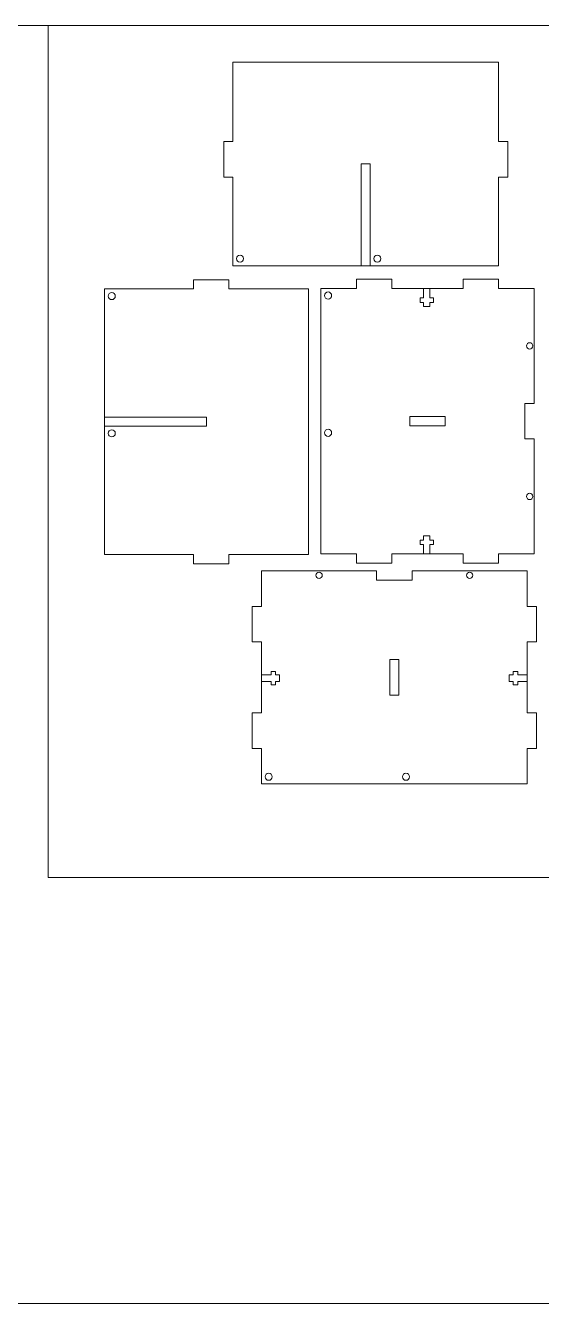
# Model space of a CAD drawing. Header units: inches. Extents: x 5.7 to 37.7, y 3.3 to 21.3.
# Drawn here: x 19.34 to 26.61, y 3.33 to 21.33 of the extents above; entities that cross this region are included whole.
import ezdxf

# ---------------------------------------------------------------- set-up
doc = ezdxf.new("R2010")
doc.units = ezdxf.units.IN
doc.header["$MEASUREMENT"] = 0
doc.layers.add('LASER MAGENTA', color=6, linetype='Continuous', lineweight=0, true_color=0xff00ff)

msp = doc.modelspace()

# ---------------------------------------------------------------- linework, layer by layer
at = {"layer": 'LASER MAGENTA'}
for p, q in [((22.264, 20.818), (24.384, 20.818)), ((22.264, 19.698), (22.264, 20.818)), ((24.384, 20.818), (26.004, 20.818)), ((26.004, 20.818), (26.004, 19.698)), ((22.264, 19.698), (22.134, 19.698)), ((22.134, 19.698), (22.134, 19.198)), ((26.004, 19.698), (26.134, 19.698)), ((26.134, 19.698), (26.134, 19.198)), ((22.134, 19.198), (22.264, 19.198)), ((22.264, 17.948), (22.264, 19.198)), ((26.134, 19.198), (26.004, 19.198)), ((26.004, 19.198), (26.004, 17.948)), ((26.004, 17.948), (26.004, 18.448)), ((26.004, 17.948), (22.264, 17.948)), ((26.004, 17.948), (22.264, 17.948)), ((22.208, 17.751), (21.708, 17.751)), ((21.708, 17.751), (21.708, 17.621)), ((22.208, 17.621), (22.208, 17.751)), ((24.504, 17.759), (24.004, 17.759)), ((24.004, 17.759), (24.004, 17.629)), ((24.504, 17.629), (24.504, 17.759)), ((26.004, 17.759), (25.504, 17.759)), ((25.504, 17.759), (25.504, 17.629)), ((26.004, 17.629), (26.004, 17.759)), ((20.458, 13.881), (20.458, 17.621)), ((20.458, 17.621), (21.708, 17.621)), ((20.458, 13.881), (20.458, 17.621)), ((22.208, 17.621), (23.328, 17.621)), ((23.328, 17.621), (23.328, 15.501)), ((23.504, 13.889), (23.504, 17.629)), ((23.504, 17.629), (24.004, 17.629)), ((26.004, 17.629), (26.504, 17.629)), ((26.504, 16.009), (26.504, 17.629)), ((26.504, 16.009), (26.374, 16.009)), ((26.374, 16.009), (26.374, 15.509)), ((23.328, 15.501), (23.328, 13.881)), ((26.374, 15.509), (26.504, 15.509)), ((26.504, 15.509), (26.504, 13.889)), ((20.458, 13.881), (20.958, 13.881)), ((21.708, 13.881), (20.458, 13.881)), ((21.708, 13.751), (21.708, 13.881)), ((22.208, 13.881), (22.208, 13.751)), ((23.328, 13.881), (22.208, 13.881)), ((23.504, 13.889), (24.004, 13.889)), ((24.004, 13.759), (24.004, 13.889)), ((24.504, 13.889), (24.504, 13.759)), ((25.504, 13.759), (25.504, 13.889)), ((26.004, 13.889), (26.504, 13.889)), ((26.004, 13.889), (26.004, 13.759)), ((22.208, 13.751), (21.708, 13.751)), ((24.504, 13.759), (24.004, 13.759)), ((26.004, 13.759), (25.504, 13.759)), ((24.287, 13.65), (22.667, 13.65)), ((22.667, 13.15), (22.667, 13.65)), ((24.287, 13.65), (24.287, 13.52)), ((24.287, 13.52), (24.787, 13.52)), ((24.787, 13.52), (24.787, 13.65)), ((24.787, 13.65), (26.407, 13.65)), ((26.407, 13.15), (26.407, 13.65)), ((22.667, 13.15), (22.537, 13.15)), ((22.537, 13.15), (22.537, 12.65)), ((26.407, 13.15), (26.537, 13.15)), ((26.537, 13.15), (26.537, 12.65)), ((22.537, 12.65), (22.667, 12.65)), ((26.537, 12.65), (26.407, 12.65)), ((22.669, 12.094), (22.669, 12.184)), ((22.667, 11.65), (22.537, 11.65)), ((22.537, 11.65), (22.537, 11.15)), ((26.407, 11.65), (26.537, 11.65)), ((26.537, 11.65), (26.537, 11.15)), ((22.537, 11.15), (22.667, 11.15)), ((22.667, 10.65), (22.667, 11.15)), ((26.407, 10.65), (26.407, 11.15)), ((26.537, 11.15), (26.407, 11.15)), ((26.407, 10.65), (22.667, 10.65))]:
    msp.add_line(p, q, dxfattribs=at)
at = {"layer": 'LASER MAGENTA', "linetype": 'Continuous'}
for p, q in [((22.264, 18.448), (22.264, 17.948)), ((26.004, 18.448), (26.004, 17.948)), ((20.958, 17.621), (20.458, 17.621)), ((24.004, 17.629), (23.504, 17.629)), ((25.504, 17.629), (24.504, 17.629)), ((24.899, 17.432), (24.899, 17.495)), ((24.899, 17.495), (24.949, 17.495)), ((24.949, 17.495), (24.948, 17.627)), ((25.038, 17.627), (25.039, 17.495)), ((25.039, 17.495), (25.089, 17.495)), ((25.089, 17.495), (25.089, 17.432)), ((24.949, 17.432), (24.899, 17.432)), ((24.949, 17.375), (24.949, 17.432)), ((25.039, 17.375), (24.949, 17.375)), ((25.089, 17.432), (25.039, 17.432)), ((25.039, 17.432), (25.039, 17.375)), ((24.949, 14.085), (24.899, 14.085)), ((24.899, 14.085), (24.899, 14.022)), ((25.039, 14.142), (24.949, 14.142)), ((24.949, 14.142), (24.949, 14.085)), ((25.039, 14.085), (25.039, 14.142)), ((25.089, 14.085), (25.039, 14.085)), ((25.089, 14.022), (25.089, 14.085)), ((20.958, 13.881), (20.458, 13.881)), ((24.004, 13.889), (23.504, 13.889)), ((25.504, 13.889), (24.504, 13.889)), ((24.899, 14.022), (24.949, 14.022)), ((24.949, 14.022), (24.948, 13.89)), ((25.038, 13.89), (25.039, 14.022)), ((25.039, 14.022), (25.089, 14.022)), ((22.667, 12.65), (22.667, 11.65)), ((26.407, 12.65), (26.407, 11.65)), ((22.669, 12.184), (22.801, 12.184)), ((22.801, 12.094), (22.669, 12.094)), ((22.801, 12.184), (22.801, 12.234)), ((22.801, 12.234), (22.864, 12.234)), ((22.801, 12.044), (22.801, 12.094)), ((22.864, 12.234), (22.864, 12.184)), ((22.864, 12.184), (22.921, 12.184)), ((22.921, 12.094), (22.864, 12.094)), ((22.864, 12.094), (22.864, 12.044)), ((22.921, 12.184), (22.921, 12.094)), ((26.211, 12.184), (26.154, 12.184)), ((26.154, 12.184), (26.154, 12.094)), ((26.154, 12.094), (26.211, 12.094)), ((26.274, 12.234), (26.211, 12.234)), ((26.211, 12.234), (26.211, 12.184)), ((26.211, 12.094), (26.211, 12.044)), ((26.274, 12.184), (26.274, 12.234)), ((26.406, 12.184), (26.274, 12.184)), ((26.274, 12.044), (26.274, 12.094)), ((26.274, 12.094), (26.406, 12.094)), ((22.864, 12.044), (22.801, 12.044)), ((26.211, 12.044), (26.274, 12.044)), ((22.667, 11.15), (22.667, 10.65)), ((26.407, 11.15), (26.407, 10.65))]:
    msp.add_line(p, q, dxfattribs=at)
at = {"layer": 'LASER MAGENTA'}
for points in [[(5.665, 3.331), (37.665, 3.331), (37.665, 21.331), (5.665, 21.331)], [(19.665, 9.331), (19.665, 21.331), (37.665, 21.331), (37.665, 9.331)], [(24.07, 19.383), (24.198, 19.383), (24.198, 17.948), (24.07, 17.948)], [(21.893, 15.815), (21.893, 15.687), (20.458, 15.687), (20.458, 15.815)], [(25.254, 15.823), (25.254, 15.695), (24.754, 15.695), (24.754, 15.823)], [(24.473, 12.4), (24.601, 12.4), (24.601, 11.9), (24.473, 11.9)]]:
    msp.add_lwpolyline(points, close=True, dxfattribs=at)
at = {"layer": 'LASER MAGENTA', "linetype": 'Continuous'}
for centre, radius in [((22.364, 18.048), 0.05), ((24.298, 18.048), 0.05), ((20.558, 17.521), 0.05), ((23.604, 17.529), 0.05), ((26.442, 16.819), 0.045), ((20.558, 15.587), 0.05), ((23.604, 15.595), 0.05), ((26.442, 14.699), 0.045), ((23.477, 13.588), 0.045), ((25.597, 13.588), 0.045), ((22.767, 10.75), 0.05), ((24.701, 10.75), 0.05)]:
    msp.add_circle(centre, radius, dxfattribs=at)

doc.saveas('drawing.dxf')
